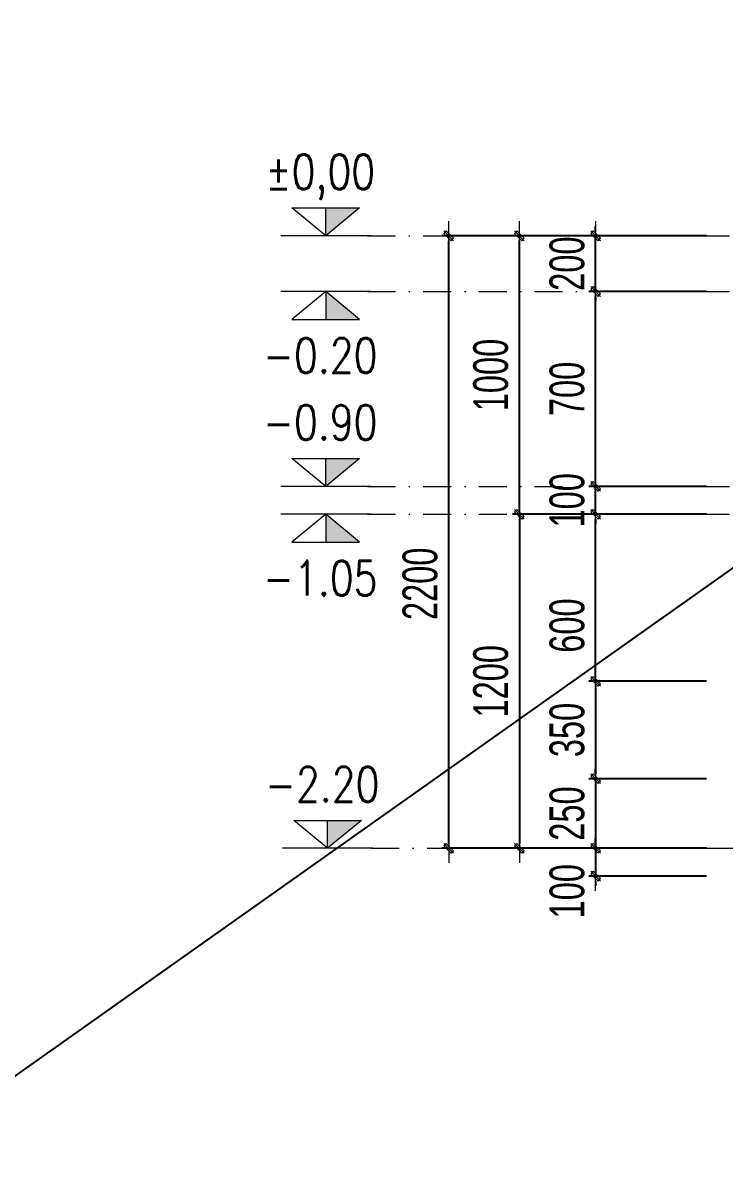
# Model space of a CAD drawing. Header units: millimetres. Extents: x -211129 to 461116, y -574633 to 115.
# Drawn here: x -71973 to -69451, y -542380 to -538229 of the extents above; entities that cross this region are included whole.
import ezdxf
from ezdxf.enums import TextEntityAlignment as Align

# ---------------------------------------------------------------- set-up
doc = ezdxf.new("R2010")
doc.units = ezdxf.units.MM
doc.header["$MEASUREMENT"] = 0
doc.header["$PDMODE"] = 32
doc.linetypes.add('DASHDOT', pattern=[1, 0.5, -0.25, 0, -0.25])
doc.layers.get('Defpoints').update_dxf_attribs({"color": 1})
doc.layers.add('KCS_Plotter', color=11, linetype='Continuous', plot=False)
for name, color, linetype, lineweight in [('LC Dim', 8, 'Continuous', 18), ('LC Net truc', 79, 'DASHDOT', 13), ('LC Text1', 3, 'Continuous', 20), ('LC Text2', 7, 'Continuous', 25)]:
    doc.layers.add(name, color=color, linetype=linetype, lineweight=lineweight)
doc.styles.add('HOATBIF', font='hoatbif.shx', dxfattribs={"width": 0.7})
doc.styles.add('T1', font='Vnsimli.shx', dxfattribs={"width": 0.8})
doc.dimstyles.new('1-100(1-50)', dxfattribs={"dimscale": 50, "dimtxt": 2.5, "dimasz": 0.35, "dimexe": 0.5, "dimexo": 0, "dimgap": 0.8, "dimtad": 1, "dimdec": 0, "dimzin": 0, "dimdsep": 46, "dimtxsty": 'HOATBIF', "dimblk1": 'DOT', "dimblk2": 'DOT', "dimsah": 1, "dimcen": -1, "dimdle": 1, "dimclrd": 256, "dimclre": 256, "dimclrt": 4, "dimadec": 3, "dimazin": 2, "dimtfac": 0.333333, "dimtdec": 0, "dimtix": 1, "dimtmove": 2, "dimatfit": 3, "dimldrblk": 'DOT', "dimfxl": 1, "dimtvp": 0.833333, "dimtolj": 1, "dimtzin": 0, "dimarcsym": 0})

# ---------------------------------------------------------------- blocks, each defined once
blk = doc.blocks.new('DOT')
at = {"layer": 'LC Dim'}
blk.add_line((-3, 0), (3, 0), dxfattribs=at)
at = {"layer": 'LC Dim', "color": 4}
blk.add_line((-1, -1), (1, 1), dxfattribs=at)
blk.add_lwpolyline([(0.5, 1), (-1, -0.5), (-0.5, -1), (1, 0.5)], close=True, dxfattribs=at)
blk = doc.blocks.new('*D799')
at = {"layer": 'Defpoints', "color": 0, "ltscale": 2, "transparency": 16777216}
for p in [(-69516.9, -541192.9), (-69915.7, -541292.9), (-69516.9, -541292.9)]:
    blk.add_point(p, dxfattribs=at)
at = {"layer": 'LC Dim', "lineweight": -2, "ltscale": 2, "transparency": 16777216}
for p, q in [((-69516.9, -541192.9), (-69940.7, -541192.9)), ((-69915.7, -541175.4), (-69915.7, -541157.9)), ((-69915.7, -541192.9), (-69915.7, -541292.9)), ((-69516.9, -541292.9), (-69940.7, -541292.9)), ((-69915.7, -541310.4), (-69915.7, -541327.9))]:
    blk.add_line(p, q, dxfattribs=at)
at = {"layer": 'LC Dim', "lineweight": -2, "ltscale": 2, "transparency": 16777216, "xscale": 17.5, "yscale": 17.5, "zscale": 17.5}
for p, rotation in [((-69915.7, -541192.9), 270), ((-69915.7, -541292.9), 90)]:
    blk.add_blockref('DOT', p, dxfattribs=dict(at, rotation=rotation))
at = {"layer": 'LC Dim', "color": 4, "ltscale": 2, "transparency": 16777216, "insert": (-70018.2, -541347), "char_height": 125, "attachment_point": 5, "rotation": 90, "style": 'HOATBIF'}
blk.add_mtext('\\A1;100', dxfattribs=at)
blk = doc.blocks.new('_Dot')
at = {"color": 0, "linetype": 'ByBlock', "lineweight": -2}
blk.add_line((-0.5, 0), (-1, 0), dxfattribs=at)
at = {"color": 0, "linetype": 'ByBlock', "const_width": 0.5}
blk.add_lwpolyline([(-0.25, 0, 1), (0.25, 0, 1)], format="xyb", close=True, dxfattribs=at)
blk = doc.blocks.new('*D800')
at = {"layer": 'Defpoints', "color": 0, "ltscale": 2, "transparency": 16777216}
for p in [(-69915.7, -539192.9), (-69516.9, -539192.9), (-69516.9, -539892.9)]:
    blk.add_point(p, dxfattribs=at)
at = {"layer": 'LC Dim', "lineweight": -2, "ltscale": 2, "transparency": 16777216}
for p, q in [((-69516.9, -539192.9), (-69940.7, -539192.9)), ((-69915.7, -539875.4), (-69915.7, -539210.4)), ((-69516.9, -539892.9), (-69940.7, -539892.9))]:
    blk.add_line(p, q, dxfattribs=at)
at = {"layer": 'LC Dim', "lineweight": -2, "ltscale": 2, "transparency": 16777216, "xscale": 17.5, "yscale": 17.5, "zscale": 17.5}
for p, rotation in [((-69915.7, -539192.9), 90), ((-69915.7, -539892.9), 270)]:
    blk.add_blockref('DOT', p, dxfattribs=dict(at, rotation=rotation))
at = {"layer": 'LC Dim', "color": 4, "ltscale": 2, "transparency": 16777216, "insert": (-70018.2, -539542.9), "char_height": 125, "attachment_point": 5, "rotation": 90, "style": 'HOATBIF'}
blk.add_mtext('\\A1;700', dxfattribs=at)
blk = doc.blocks.new('*D801')
at = {"layer": 'Defpoints', "color": 0, "ltscale": 2, "transparency": 16777216}
for p in [(-69915.7, -539992.9), (-69516.9, -539992.9), (-69516.9, -540592.9)]:
    blk.add_point(p, dxfattribs=at)
at = {"layer": 'LC Dim', "lineweight": -2, "ltscale": 2, "transparency": 16777216}
for p, q in [((-69516.9, -539992.9), (-69940.7, -539992.9)), ((-69915.7, -540575.4), (-69915.7, -540010.4)), ((-69516.9, -540592.9), (-69940.7, -540592.9))]:
    blk.add_line(p, q, dxfattribs=at)
at = {"layer": 'LC Dim', "lineweight": -2, "ltscale": 2, "transparency": 16777216, "xscale": 17.5, "yscale": 17.5, "zscale": 17.5}
for p, rotation in [((-69915.7, -539992.9), 90), ((-69915.7, -540592.9), 270)]:
    blk.add_blockref('DOT', p, dxfattribs=dict(at, rotation=rotation))
at = {"layer": 'LC Dim', "color": 4, "ltscale": 2, "transparency": 16777216, "insert": (-70018.2, -540392.9), "char_height": 125, "attachment_point": 5, "rotation": 90, "style": 'HOATBIF'}
blk.add_mtext('\\A1;600', dxfattribs=at)
blk = doc.blocks.new('*D802')
at = {"layer": 'Defpoints', "color": 0, "ltscale": 2, "transparency": 16777216}
for p in [(-70189.8, -538992.9), (-69516.9, -538992.9), (-69516.9, -539992.9)]:
    blk.add_point(p, dxfattribs=at)
at = {"layer": 'LC Dim', "lineweight": -2, "ltscale": 2, "transparency": 16777216}
for p, q in [((-69516.9, -538992.9), (-70214.8, -538992.9)), ((-70189.8, -539975.4), (-70189.8, -539010.4)), ((-69516.9, -539992.9), (-70214.8, -539992.9))]:
    blk.add_line(p, q, dxfattribs=at)
at = {"layer": 'LC Dim', "lineweight": -2, "ltscale": 2, "transparency": 16777216, "xscale": 17.5, "yscale": 17.5, "zscale": 17.5}
for p, rotation in [((-70189.8, -538992.9), 90), ((-70189.8, -539992.9), 270)]:
    blk.add_blockref('DOT', p, dxfattribs=dict(at, rotation=rotation))
at = {"layer": 'LC Dim', "color": 4, "ltscale": 2, "transparency": 16777216, "insert": (-70292.3, -539492.9), "char_height": 125, "attachment_point": 5, "rotation": 90, "style": 'HOATBIF'}
blk.add_mtext('\\A1;1000', dxfattribs=at)
blk = doc.blocks.new('*D803')
at = {"layer": 'Defpoints', "color": 0, "ltscale": 2, "transparency": 16777216}
for p in [(-69915.7, -539892.9), (-69516.9, -539892.9), (-69516.9, -539992.9)]:
    blk.add_point(p, dxfattribs=at)
at = {"layer": 'LC Dim', "lineweight": -2, "ltscale": 2, "transparency": 16777216}
for p, q in [((-69915.7, -539875.4), (-69915.7, -539857.9)), ((-69516.9, -539892.9), (-69940.7, -539892.9)), ((-69915.7, -539992.9), (-69915.7, -539892.9)), ((-69516.9, -539992.9), (-69940.7, -539992.9)), ((-69915.7, -540010.4), (-69915.7, -540027.9))]:
    blk.add_line(p, q, dxfattribs=at)
at = {"layer": 'LC Dim', "lineweight": -2, "ltscale": 2, "transparency": 16777216, "xscale": 17.5, "yscale": 17.5, "zscale": 17.5}
for p, rotation in [((-69915.7, -539892.9), 270), ((-69915.7, -539992.9), 90)]:
    blk.add_blockref('DOT', p, dxfattribs=dict(at, rotation=rotation))
at = {"layer": 'LC Dim', "color": 4, "ltscale": 2, "transparency": 16777216, "insert": (-70018.2, -539942.9), "char_height": 125, "attachment_point": 5, "rotation": 90, "style": 'HOATBIF'}
blk.add_mtext('\\A1;100', dxfattribs=at)
blk = doc.blocks.new('*D804')
at = {"layer": 'Defpoints', "color": 0, "ltscale": 2, "transparency": 16777216}
for p in [(-70443.8, -538992.9), (-69516.9, -538992.9), (-69639.7, -541192.9)]:
    blk.add_point(p, dxfattribs=at)
at = {"layer": 'LC Dim', "lineweight": -2, "ltscale": 2, "transparency": 16777216}
for p, q in [((-69516.9, -538992.9), (-70468.8, -538992.9)), ((-70443.8, -541175.4), (-70443.8, -539010.4)), ((-69639.7, -541192.9), (-70468.8, -541192.9))]:
    blk.add_line(p, q, dxfattribs=at)
at = {"layer": 'LC Dim', "lineweight": -2, "ltscale": 2, "transparency": 16777216, "xscale": 17.5, "yscale": 17.5, "zscale": 17.5}
for p, rotation in [((-70443.8, -538992.9), 90), ((-70443.8, -541192.9), 270)]:
    blk.add_blockref('DOT', p, dxfattribs=dict(at, rotation=rotation))
at = {"layer": 'LC Dim', "color": 4, "ltscale": 2, "transparency": 16777216, "insert": (-70546.3, -540242.9), "char_height": 125, "attachment_point": 5, "rotation": 90, "style": 'HOATBIF'}
blk.add_mtext('\\A1;2200', dxfattribs=at)
blk = doc.blocks.new('*D805')
at = {"layer": 'Defpoints', "color": 0, "ltscale": 2, "transparency": 16777216}
for p in [(-69516.9, -539992.9), (-70189.8, -541192.9), (-69516.9, -541192.9)]:
    blk.add_point(p, dxfattribs=at)
at = {"layer": 'LC Dim', "lineweight": -2, "ltscale": 2, "transparency": 16777216}
for p, q in [((-69516.9, -539992.9), (-70214.8, -539992.9)), ((-70189.8, -540010.4), (-70189.8, -541175.4)), ((-69516.9, -541192.9), (-70214.8, -541192.9))]:
    blk.add_line(p, q, dxfattribs=at)
at = {"layer": 'LC Dim', "lineweight": -2, "ltscale": 2, "transparency": 16777216, "xscale": 17.5, "yscale": 17.5, "zscale": 17.5}
for p, rotation in [((-70189.8, -539992.9), 90), ((-70189.8, -541192.9), 270)]:
    blk.add_blockref('DOT', p, dxfattribs=dict(at, rotation=rotation))
at = {"layer": 'LC Dim', "color": 4, "ltscale": 2, "transparency": 16777216, "insert": (-70292.3, -540592.9), "char_height": 125, "attachment_point": 5, "rotation": 90, "style": 'HOATBIF'}
blk.add_mtext('\\A1;1200', dxfattribs=at)
blk = doc.blocks.new('*D771')
at = {"layer": 'Defpoints', "color": 0, "ltscale": 2, "transparency": 16777216}
for p in [(-69516.9, -540942.9), (-69915.7, -541192.9), (-69516.9, -541192.9)]:
    blk.add_point(p, dxfattribs=at)
at = {"layer": 'LC Dim', "lineweight": -2, "ltscale": 2, "transparency": 16777216}
for p, q in [((-69516.9, -540942.9), (-69940.7, -540942.9)), ((-69915.7, -540925.4), (-69915.7, -540907.9)), ((-69915.7, -540942.9), (-69915.7, -541192.9)), ((-69516.9, -541192.9), (-69940.7, -541192.9)), ((-69915.7, -541210.4), (-69915.7, -541227.9))]:
    blk.add_line(p, q, dxfattribs=at)
at = {"layer": 'LC Dim', "lineweight": -2, "ltscale": 2, "transparency": 16777216, "xscale": 17.5, "yscale": 17.5, "zscale": 17.5}
for p, rotation in [((-69915.7, -540942.9), 270), ((-69915.7, -541192.9), 90)]:
    blk.add_blockref('DOT', p, dxfattribs=dict(at, rotation=rotation))
at = {"layer": 'LC Dim', "color": 4, "ltscale": 2, "transparency": 16777216, "insert": (-70018.2, -541067.9), "char_height": 125, "attachment_point": 5, "rotation": 90, "style": 'HOATBIF'}
blk.add_mtext('\\A1;250', dxfattribs=at)
blk = doc.blocks.new('Caodo1')
at = {"layer": 'LC Text1'}
blk.add_hatch(color=4, dxfattribs=at).paths.add_polyline_path([(0, 200.2), (0, 0), (243.4, 200.2)])
at = {"layer": 'LC Text1', "color": 4}
for p, q in [((0, 0), (0, 200.2)), ((323.6, 0), (-323.6, 0))]:
    blk.add_line(p, q, dxfattribs=at)
blk.add_lwpolyline([(-243.4, 200.2), (243.4, 200.2), (0, 0), (0, 0)], close=True, dxfattribs=at)
at = {"layer": 'LC Text1', "color": 4, "style": 'T1', "width": 0.8}
blk.add_attdef('%%P0,00', text='', height=250, dxfattribs=at).set_placement((-39, 459.5), align=Align.MIDDLE_CENTER)
blk = doc.blocks.new('*D772')
at = {"layer": 'Defpoints', "color": 0, "transparency": 16777216}
for p in [(-69915.7, -538992.9), (-69703.4, -538992.9), (-69516.9, -539192.9)]:
    blk.add_point(p, dxfattribs=at)
at = {"layer": 'LC Dim', "lineweight": -2, "transparency": 16777216}
for p, q in [((-69703.4, -538992.9), (-69940.7, -538992.9)), ((-69915.7, -538975.4), (-69915.7, -538957.9)), ((-69915.7, -539192.9), (-69915.7, -538992.9)), ((-69516.9, -539192.9), (-69940.7, -539192.9)), ((-69915.7, -539210.4), (-69915.7, -539227.9))]:
    blk.add_line(p, q, dxfattribs=at)
at = {"layer": 'LC Dim', "lineweight": -2, "transparency": 16777216, "xscale": 17.5, "yscale": 17.5, "zscale": 17.5}
for p, rotation in [((-69915.7, -538992.9), 270), ((-69915.7, -539192.9), 90)]:
    blk.add_blockref('DOT', p, dxfattribs=dict(at, rotation=rotation))
at = {"layer": 'LC Dim', "color": 4, "transparency": 16777216, "insert": (-70018.2, -539092.9), "char_height": 125, "attachment_point": 5, "rotation": 90, "style": 'HOATBIF'}
blk.add_mtext('\\A1;200', dxfattribs=at)
blk = doc.blocks.new('*D1044')
at = {"layer": 'Defpoints', "color": 0, "ltscale": 2, "transparency": 16777216}
for p in [(-69576, -540592.9), (-69915.7, -540942.9), (-69576, -540942.9)]:
    blk.add_point(p, dxfattribs=at)
at = {"layer": 'LC Dim', "lineweight": -2, "ltscale": 2, "transparency": 16777216}
for p, q in [((-69576, -540592.9), (-69940.7, -540592.9)), ((-69915.7, -540610.4), (-69915.7, -540925.4)), ((-69576, -540942.9), (-69940.7, -540942.9))]:
    blk.add_line(p, q, dxfattribs=at)
at = {"layer": 'LC Dim', "lineweight": -2, "ltscale": 2, "transparency": 16777216, "xscale": 17.5, "yscale": 17.5, "zscale": 17.5}
for p, rotation in [((-69915.7, -540592.9), 90), ((-69915.7, -540942.9), 270)]:
    blk.add_blockref('DOT', p, dxfattribs=dict(at, rotation=rotation))
at = {"layer": 'LC Dim', "color": 4, "ltscale": 2, "transparency": 16777216, "insert": (-70018.2, -540767.9), "char_height": 125, "attachment_point": 5, "rotation": 90, "style": 'HOATBIF'}
blk.add_mtext('\\A1;350', dxfattribs=at)

msp = doc.modelspace()

# ---------------------------------------------------------------- linework, layer by layer
at = {"layer": 'KCS_Plotter', "ltscale": 250}
msp.add_line((-78409.4, -546541.2), (-57409.4, -531691.2), dxfattribs=at)
at = {"layer": 'LC Net truc', "ltscale": 200}
for p, q in [((-70735.2, -538992.9), (-69398.4, -538992.9)), ((-70735.2, -539192.9), (-69398.4, -539192.9)), ((-70735.2, -539892.9), (-69398.4, -539892.9)), ((-70735.2, -539992.9), (-69398.4, -539992.9)), ((-70721.3, -541192.9), (-69384.5, -541192.9))]:
    msp.add_line(p, q, dxfattribs=at)

# ---------------------------------------------------------------- block references
at = {"layer": 'LC Text1'}
ref = msp.add_blockref('Caodo1', (-70885.6, -538992.9), dxfattribs=dict(at, xscale=0.5, yscale=0.5, zscale=0.5))
ref.add_attrib('%%P0,00', '%%p0,00', dxfattribs={"layer": 'LC Text2', "height": 125, "style": 'T1', "width": 0.8}).set_placement((-70905.2, -538763.1), align=Align.MIDDLE_CENTER)
ref = msp.add_blockref('Caodo1', (-70885.6, -539192.9), dxfattribs=dict(at, xscale=-0.5, yscale=0.5, zscale=0.5, rotation=180.000000000452))
ref.add_attrib('%%P0,00', '-0.20', dxfattribs={"layer": 'LC Text2', "height": 125, "style": 'T1', "width": 0.8}).set_placement((-70905.2, -539422.6), align=Align.MIDDLE_CENTER)
ref = msp.add_blockref('Caodo1', (-70885.6, -539892.9), dxfattribs=dict(at, xscale=0.5, yscale=0.5, zscale=0.5))
ref.add_attrib('%%P0,00', '-0.90', dxfattribs={"layer": 'LC Text2', "height": 125, "style": 'T1', "width": 0.8}).set_placement((-70905.2, -539663.1), align=Align.MIDDLE_CENTER)
ref = msp.add_blockref('Caodo1', (-70885.6, -539992.9), dxfattribs=dict(at, xscale=-0.5, yscale=0.5, zscale=0.5, rotation=180.000000000452))
ref.add_attrib('%%P0,00', '-1.05', dxfattribs={"layer": 'LC Text2', "height": 125, "style": 'T1', "width": 0.8}).set_placement((-70905.2, -540222.6), align=Align.MIDDLE_CENTER)
ref = msp.add_blockref('Caodo1', (-70878.7, -541192.9), dxfattribs=dict(at, xscale=0.5, yscale=0.5, zscale=0.5))
ref.add_attrib('%%P0,00', '-2.20', dxfattribs={"layer": 'LC Text2', "height": 125, "style": 'T1', "width": 0.8}).set_placement((-70898.2, -540963.1), align=Align.MIDDLE_CENTER)

# ---------------------------------------------------------------- dimensions: what is measured, and where the dimension line sits
at = {"layer": 'LC Dim', "ltscale": 2}
for base, p1, p2, picture, middle in [((-70443.8, -538992.9), (-69639.7, -541192.9), (-69516.9, -538992.9), '*D804', (-70546.3, -540242.9)), ((-69915.7, -539992.9), (-69516.9, -540592.9), (-69516.9, -539992.9), '*D801', (-70018.2, -540392.9)), ((-69915.7, -541292.9), (-69516.9, -541192.9), (-69516.9, -541292.9), '*D799', (-70018.2, -541347))]:
    dim = msp.add_linear_dim(base=base, p1=p1, p2=p2, angle=90, dimstyle='1-100(1-50)', dxfattribs=at)
    dim.commit()
    dim.dimension.update_dxf_attribs({"geometry": picture, "text_midpoint": middle, "dimtype": 160})
for base, p1, p2, picture, middle in [((-70189.8, -538992.9), (-69516.9, -539992.9), (-69516.9, -538992.9), '*D802', (-70292.3, -539492.9)), ((-69915.7, -539192.9), (-69516.9, -539892.9), (-69516.9, -539192.9), '*D800', (-70018.2, -539542.9)), ((-69915.7, -539892.9), (-69516.9, -539992.9), (-69516.9, -539892.9), '*D803', (-70018.2, -539942.9)), ((-70189.8, -541192.9), (-69516.9, -539992.9), (-69516.9, -541192.9), '*D805', (-70292.3, -540592.9)), ((-69915.7, -540942.9), (-69576, -540592.9), (-69576, -540942.9), '*D1044', (-70018.2, -540767.9)), ((-69915.7, -541192.9), (-69516.9, -540942.9), (-69516.9, -541192.9), '*D771', (-70018.2, -541067.9))]:
    dim = msp.add_linear_dim(base=base, p1=p1, p2=p2, angle=90, dimstyle='1-100(1-50)', dxfattribs=at)
    dim.commit()
    dim.dimension.update_dxf_attribs({"geometry": picture, "text_midpoint": middle})
at = {"layer": 'LC Dim'}
dim = msp.add_linear_dim(base=(-69915.7, -538992.9), p1=(-69516.9, -539192.9), p2=(-69703.4, -538992.9), angle=90, dimstyle='1-100(1-50)', dxfattribs=at)
dim.commit()
dim.dimension.update_dxf_attribs({"geometry": '*D772', "text_midpoint": (-70018.2, -539092.9)})

doc.saveas('drawing.dxf')
